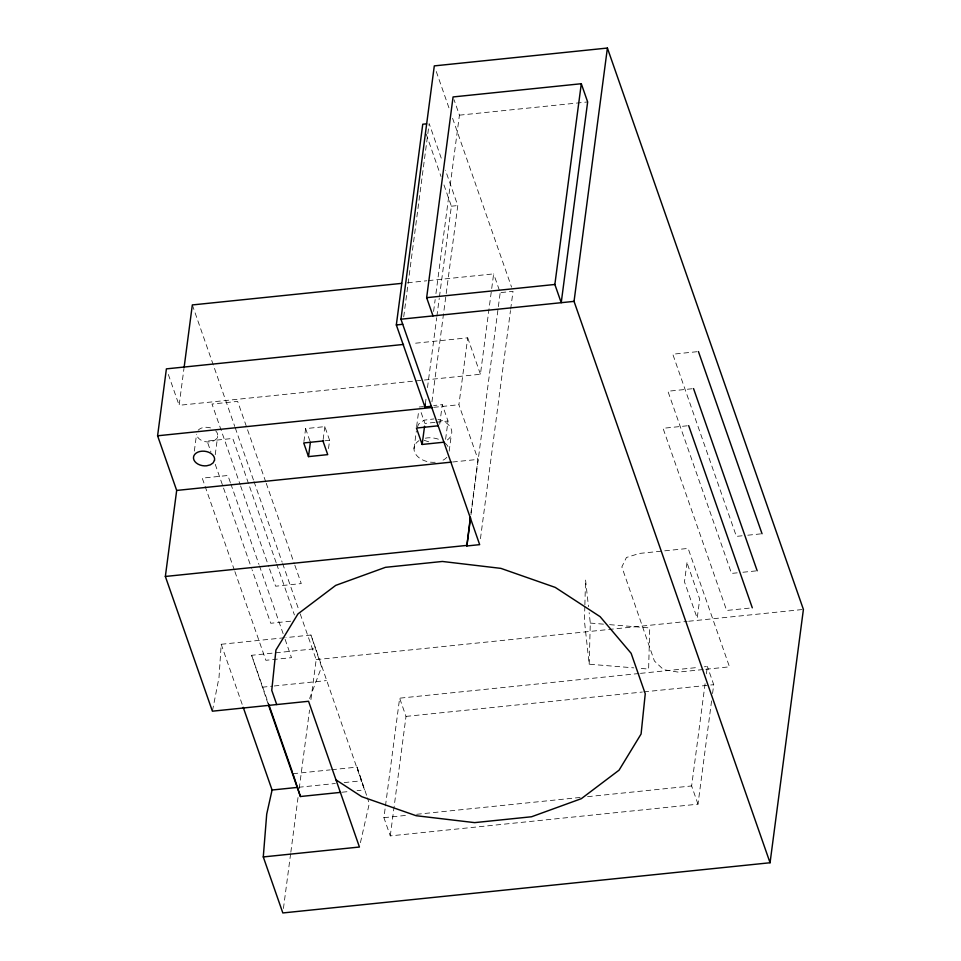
<?xml version="1.0" encoding="UTF-8"?>
<svg xmlns="http://www.w3.org/2000/svg" width="961" height="961" viewBox="0 0 961 961"><rect width="100%" height="100%" fill="white"/><g stroke="black" fill="none" stroke-linecap="round" stroke-linejoin="round"><path stroke-width="0.72" stroke-dasharray="4.8 3.6" d="M584.841 606.307L584.444 620.998L589.189 664.207L633.767 667.859M584.877 604.841L585.549 579.867L588.492 606.679M589.189 664.207L590.294 623.076L589.153 612.637M284.468 637.756L221.198 644.278L219.012 677.505L212.393 711.188M428.33 280.612L493.642 273.885L480.428 374.261L179.118 405.302L183.983 368.399M194.338 451.081L196.561 434.216M215.24 454.709L217.642 436.426M303.916 441.519L305.61 428.606L324.842 426.624L329.611 440.294L328.29 450.325M323.148 439.537L324.842 426.624M283.423 908.505L290.63 853.692M290.835 852.215L298.042 797.402M299.219 788.513L309.55 709.999M310.92 699.632L316.181 659.63L299.412 611.58M403.716 316.866L429.159 123.561L442 160.307M416.618 426.648L418.648 411.224M414.011 448.847L416.329 431.201M433.591 311.436L435.165 299.544M435.946 293.598L459.43 115.164L454.048 99.74M425.339 403.968L426.324 396.533M427.489 387.619L436.69 317.731M436.895 316.241L439.237 298.39M439.429 296.913L451.382 206.207L443.477 183.587M431.945 401.818L457.784 205.546L445.448 170.205M711.584 700.917L697.998 804.177L390.274 835.89L383.907 817.667L385.277 807.348M385.469 805.871L399.644 698.179L638.981 673.517M439.694 424.269L442.276 404.641L433.627 405.53M390.274 835.89L406.01 716.401L399.644 698.179M445.604 439.261L448.006 421.038L442.276 404.641M449.171 451.19L451.298 435.009M470.95 512.79L477.989 459.394L458.902 404.737L467.707 337.828L412.497 343.509M470.95 514.82L500.2 292.649L493.642 273.885M480.452 538.725L510.483 310.583M510.675 309.106L513.018 291.327L500.2 292.649M697.998 804.177L691.632 785.954L705.23 682.694M706.395 673.841L707.368 666.466L704.389 666.778M712.557 693.542L713.723 684.688L707.368 666.466M360.423 842.677L369.288 803.564L367.426 797.87M417.35 427.441L418.528 424.173L424.125 420.173L433.916 418.924M309.598 698.539L321.587 666.934L310.944 635.029L285.934 637.599M459.43 115.164L587.651 101.95M451.382 206.207L457.784 205.546M407.548 282.762L426.852 280.768M697.013 351.714L672.784 354.201L736.402 536.382L742.096 535.794M419.2 407.02L423.525 406.575M433.723 407.332L458.902 404.737M692.136 388.749L667.919 391.247L731.525 573.417L737.219 572.84M435.021 422.372L424.93 423.417L420.63 411.116M436.462 422.227L448.006 421.038M325.178 440.751L329.611 440.294M687.259 425.795L663.042 428.294L726.648 610.463L750.865 607.965M452.631 462.001L477.989 459.394M747.802 535.205L760.619 533.884M742.925 572.251L755.742 570.93M290.678 621.202L270.738 623.269L252.058 569.765M268.119 704.029L251.614 655.294L315.725 648.687L364.519 789.906L357.072 790.675M316.181 659.63L687.187 621.407M688.677 621.25L803.408 609.43M262.245 687.211L272.684 686.13M274.173 685.974L326.356 680.604M640.47 673.361L698.443 667.39M703.104 669.553L678.19 672.111L663.546 669.685L654.405 660.988L621.851 566.93L626.428 557.488L639.437 553.428L688.136 548.419L729.483 666.826L704.569 669.397M406.01 716.401L642.368 692.04M643.858 691.884L713.723 684.688M292.961 773.713L330.224 769.869M331.725 769.713L357.06 767.106L366.958 796.441M298.571 787.287L335.353 783.491M344.182 782.59L361.841 780.764M342.164 792.212L349.612 791.444M383.907 817.667L407.692 815.216M416.618 814.303L580.144 797.45M587.567 796.681L691.632 785.954M590.294 623.076L603.664 624.169M609.61 624.65L649.732 627.941L648.627 669.072L639.702 668.339M437.916 419.537L440.39 419.909A17.718 12.181 7.5 0 1 447.382 439.934M424.161 440.306L429.591 442.108M436.282 71.546L449.135 108.365M452.595 118.287L511.564 287.159M426.203 134.12L441.015 176.524M467.707 337.828L480.428 374.261M305.61 428.606L310.379 442.276M265.753 481.893L237.643 401.398L212.009 404.04L240.118 484.536M266.245 483.311L294.354 563.807M294.847 565.224L301.261 583.579L275.615 586.222L269.2 567.867M310.944 635.029L315.725 648.687M192.332 304.937L234.772 426.468M235.265 427.873L253.524 480.164M254.016 481.581L282.138 562.125M282.63 563.542L298.919 610.175M276.167 562.714L232.778 438.444L207.132 441.087L210.939 452.018M276.66 564.131L294.414 614.968M240.61 485.954L268.708 566.449M230.364 482.542L227.901 475.491L202.254 478.134L204.633 484.957M230.856 483.96L258.965 564.455M259.458 565.873L283.123 633.659M285.093 639.305L291.507 657.66L265.861 660.303L234.832 571.423M215.24 464.307L223.06 486.71M223.553 488.116L251.566 568.359M168.355 374.478L179.118 405.302M205.113 486.326L234.34 570.017M251.614 655.294L268.84 704.641M221.198 644.278L242.713 705.891M357.06 767.106L364.519 789.906M446.853 457.28A17.718 12.181 7.5 0 1 440.967 461.076M435.225 462.265A17.718 12.181 7.5 0 1 416.173 454.853A17.718 12.181 7.5 0 1 419.02 440.631M425.363 438.18A17.718 12.181 7.5 0 1 440.426 440.042M444.835 442.829A17.718 12.181 7.5 0 1 448.763 448.282M215.696 430.852A10.619 7.292 7.5 0 1 211.696 441.555A10.619 7.292 7.5 0 1 196.933 435.669M198.146 430.216A10.619 7.292 7.5 0 1 212.645 428.714M686.995 562.714L684.472 581.825L697.193 618.259L699.716 599.147L686.995 562.714"/><path stroke-width="1.44" d="M470.373 517.234L466.854 545.968L479.671 544.647L400.953 319.208L434.3 65.889L607.4 48.05L803.408 609.43L770.061 862.75L282.834 912.95L263.278 856.936L266.714 814.135L272.083 790.014L243.205 707.296M263.278 856.936L359.438 847.025L308.553 701.278L212.393 711.188L165.352 576.468L176.68 490.434L157.592 435.789L166.397 368.868L403.536 344.434M184.176 366.934L192.332 304.937L401.614 283.375M322.956 440.967L327.725 454.637L308.493 456.619L310.379 442.276M431.357 406.287L424.942 406.947L396.328 324.962L422.756 124.221L426.6 123.825M433.003 315.905L426.648 297.682L453.075 96.941L581.297 83.727L587.651 101.95L561.224 302.691L554.857 284.468L581.297 83.727M424.942 406.947L425.339 403.968M444.174 442.18L422.155 444.45L424.558 426.216M466.854 545.968L470.554 517.787M770.061 862.75L574.041 301.37L607.4 48.05M426.648 297.682L554.857 284.468M400.953 319.208L574.041 301.37M396.328 324.962L402.731 324.301M157.592 435.789L432.246 407.488M438.072 425.819L416.437 428.053L422.155 444.45M323.701 440.907L303.724 442.949L308.493 456.619M176.68 490.434L451.129 462.157M165.352 576.468L466.662 545.428M272.083 790.014L297.093 787.443M268.612 705.422L300.409 796.513L340.662 792.369M335.99 779.876L361.78 796.693L416.125 815.709L474.614 822.628L531.541 816.766L581.309 798.687L619.052 770.181L641.083 734.012L645.251 693.746L631.137 653.312L600.108 616.662L555.242 587.399L500.885 568.371L442.396 561.464L385.469 567.326L335.701 585.393L297.958 613.911L275.927 650.068L271.759 690.346L276.72 704.557M698.431 351.558L762.037 533.739M693.554 388.604L757.172 570.774M688.677 425.651L752.295 607.82M268.84 704.641L292.468 772.296M292.961 773.713L300.409 796.513M214.495 460.331L213.102 462.926L210.327 464.848L206.591 465.809A10.619 7.292 7.5 0 1 193.545 458.613A10.619 7.292 7.5 0 1 204.249 451.202A10.619 7.292 7.5 0 1 214.495 460.331"/></g></svg>
